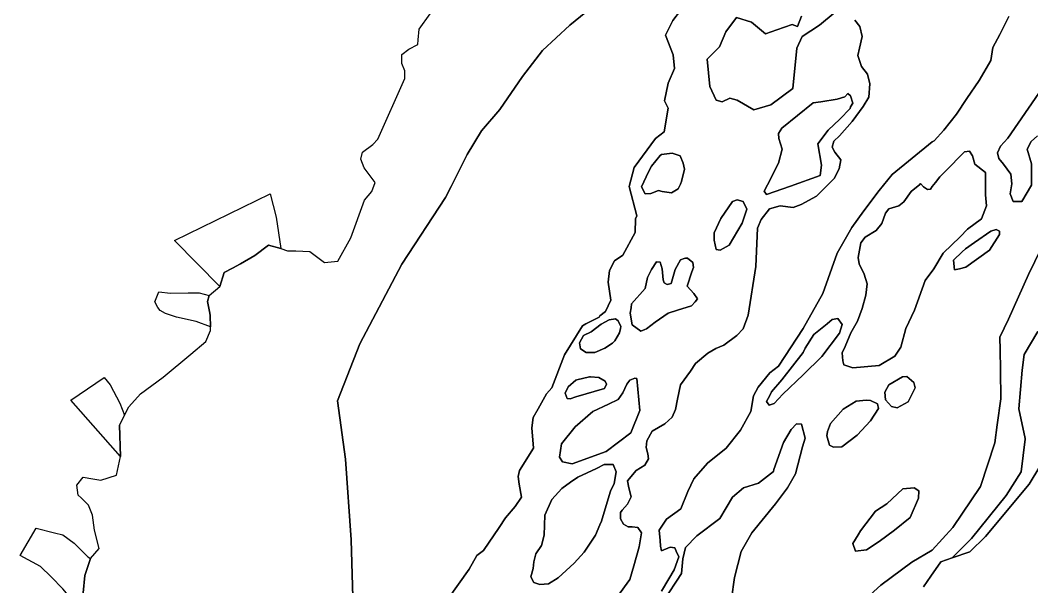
# Model space of a CAD drawing. Header units: inches. Extents: x 288635 to 1232953, y 676945 to 1655780.
# Drawn here: x 494091 to 514662, y 1468085 to 1479602 of the extents above; entities that cross this region are included whole.
import ezdxf

# ---------------------------------------------------------------- set-up
doc = ezdxf.new("R2010")
doc.units = ezdxf.units.IN
doc.header["$MEASUREMENT"] = 0

msp = doc.modelspace()

# ---------------------------------------------------------------- linework, layer by layer
at = {"color": 1}
for points in [[(507988.5003, 1480417.5122), (507365.4898, 1479596.271), (507210.8108, 1479297.0647), (507369.3421, 1478900.7363), (507396.0232, 1478618.6564), (507266.4387, 1478322.3639), (507190.2386, 1477966.7632), (507270.1877, 1477813.3278), (507185.8483, 1477335.4043), (507006.7089, 1477197.6048), (506579.152, 1476611.8009), (506471.4718, 1476224.1521), (506630.2221, 1475628.8384), (506601.4968, 1475566.6002), (506593.3374, 1475287.0578), (506345.6869, 1474823.5069), (506176.4031, 1474708.4745), (506074.596, 1474517.5862), (506050.5413, 1474276.5924), (506101.3414, 1473908.2917), (505990.2161, 1473682.8662), (505879.2028, 1473594.7286), (505863.0859, 1473566.2044), (505590.8829, 1473432.2707), (505523.9216, 1473391.0638), (505161.7817, 1472797.8529), (504902.8313, 1472130.0006), (504791.924, 1472010.6237), (504624.8335, 1471705.6507), (504520.6076, 1471525.2523), (504494.1955, 1471316.6398), (504526.7804, 1470906.0165), (504246.855, 1470451.1377), (504217.4329, 1470328.9296), (504238.2022, 1470173.1601), (504287.8201, 1469910.112), (504157.6448, 1469716.4366), (503956.5061, 1469489.1542), (503831.0819, 1469292.6459), (503513.6227, 1468819.7787), (503374.4731, 1468720.8064), (503217.0903, 1468445.3866), (502319.0128, 1467175.6908)], [(502319.0128, 1467175.6908), (503217.0903, 1468445.3866), (503374.4731, 1468720.8064), (503513.6227, 1468819.7787), (503831.0819, 1469292.6459), (503956.5061, 1469489.1542), (504157.6448, 1469716.4366), (504287.8201, 1469910.112), (504238.2022, 1470173.1601), (504217.4329, 1470328.9296), (504246.855, 1470451.1377), (504526.7804, 1470906.0165), (504494.1955, 1471316.6398), (504520.6076, 1471525.2523), (504624.8335, 1471705.6507), (504791.924, 1472010.6237), (504902.8313, 1472130.0006), (505161.7817, 1472797.8529), (505523.9216, 1473391.0638), (505590.8829, 1473432.2707), (505863.0859, 1473566.2044), (505879.2028, 1473594.7286), (505990.2161, 1473682.8662), (506101.3414, 1473908.2917), (506050.5413, 1474276.5924), (506074.596, 1474517.5862), (506176.4031, 1474708.4745), (506345.6869, 1474823.5069), (506593.3374, 1475287.0578), (506601.4968, 1475566.6002), (506630.2221, 1475628.8384), (506471.4718, 1476224.1521), (506579.152, 1476611.8009), (507006.7089, 1477197.6048), (507185.8483, 1477335.4043), (507270.1877, 1477813.3278), (507190.2386, 1477966.7632), (507266.4387, 1478322.3639), (507396.0232, 1478618.6564), (507369.3421, 1478900.7363), (507210.8108, 1479297.0647), (507365.4898, 1479596.271), (507988.5003, 1480417.5122)], [(505809.3551, 1479942.8545), (505264.3124, 1479503.6453), (504713.9779, 1478985.0609), (504306.5188, 1478455.8932), (503847.2012, 1477789.1419), (503471.9519, 1477351.5704), (503180.406, 1476871.1135), (502852.9942, 1476225.6858), (502740.9031, 1475995.5429), (501851.9013, 1474646.1652), (500994.6496, 1473026.9119), (500545.3171, 1471862.7101), (500708.8991, 1470677.4072), (500820.0243, 1469042.279), (500867.6494, 1467407.1507)], [(500867.6494, 1467407.1507), (500820.0243, 1469042.279), (500708.8991, 1470677.4072), (500545.3171, 1471862.7101), (500994.6496, 1473026.9119), (501851.9013, 1474646.1652), (502740.9031, 1475995.5429), (502852.9942, 1476225.6858), (503180.406, 1476871.1135), (503471.9519, 1477351.5704), (503847.2012, 1477789.1419), (504306.5188, 1478455.8932), (504713.9779, 1478985.0609), (505264.3124, 1479503.6453), (505809.3551, 1479942.8545)], [(495370.7606, 1467958.9366), (495401.2406, 1468314.5373), (495518.0809, 1468659.978), (495695.8812, 1468863.1784), (495599.361, 1469234.0192), (495558.721, 1469543.8998), (495482.5208, 1469747.1002), (495332.5313, 1469889.9473), (495269.1604, 1469950.3006), (495238.6803, 1470148.421), (495370.7606, 1470310.9813), (495568.4435, 1470280.3544), (495731.4413, 1470255.1012), (496051.4819, 1470351.6214), (496132.7621, 1470732.6222), (496112.0864, 1471370.3987), (496212.4483, 1471571.6317), (496297.8493, 1471742.867), (496534.0829, 1472007.7047), (496996.3638, 1472348.0654), (497560.245, 1472815.4263), (497865.0456, 1473074.5069), (497961.5658, 1473298.0273), (497960.4195, 1473366.8057), (497956.4858, 1473602.8279), (497948.2947, 1473643.9922), (497900.8728, 1473882.3104), (497932.4289, 1474006.7021), (498148.4517, 1474189.2775), (498237.4962, 1474476.9782), (498406.7365, 1474564.9831), (498568.2261, 1474648.9577), (498859.2683, 1474820.9373), (499137.0814, 1475032.6043), (499390.8467, 1474960.2718), (499528.9884, 1474912.6367), (499693.3936, 1474912.6367), (499983.4098, 1474898.2305), (500279.534, 1474676.7509), (500551.4523, 1474704.1474), (500811.4515, 1475177.6311), (501090.852, 1475944.7126), (501241.7591, 1476117.6752), (501306.5016, 1476301.6446), (501084.2512, 1476603.2702), (501014.6519, 1476777.8343), (501050.2119, 1476920.0746), (501261.4153, 1477075.9601), (501362.0642, 1477182.7089), (501909.7528, 1478420.9613), (501914.605, 1478571.3801), (501852.1762, 1478724.1555), (501850.7177, 1478843.5886), (501849.9572, 1478905.8637), (501996.1098, 1479014.1394), (502176.6672, 1479106.4979), (502184.8371, 1479202.4939), (502203.4409, 1479421.0883), (502425.6913, 1479730.6515)], [(514198.5054, 1479677.8744), (514010.6508, 1479315.3945), (513867.7756, 1479048.1648), (513830.7338, 1478786.2268), (513589.9625, 1478378.7676), (513341.2537, 1478010.9961), (513132.2324, 1477693.4954), (512872.9402, 1477365.4114), (512674.5023, 1477153.7443), (512636.2435, 1477131.0118), (511819.8965, 1476463.1805), (511555.3126, 1476137.7423), (511245.7495, 1475727.6373), (511004.6034, 1475390.2553), (510814.6674, 1475055.6062), (510706.5684, 1474865.5011), (510411.5449, 1474049.6301), (510014.6691, 1473335.2537), (509511.9598, 1472567.9605), (509331.5696, 1472433.2081), (509100.5319, 1472140.6576), (509005.2817, 1471966.0322), (508949.7191, 1471648.5316), (508739.3749, 1471271.4996), (508449.6556, 1470902.4051), (508068.6548, 1470596.8107), (507790.8417, 1470279.3101), (507665.7017, 1470020.5289), (507527.5559, 1469671.8753), (507235.2156, 1469461.746), (507084.4028, 1469235.5268), (507102.4222, 1469024.4422), (507112.1841, 1468910.0886), (507132.0817, 1468813.8166), (507306.6533, 1468890.2448), (507405.8722, 1468878.3385), (507429.6848, 1468810.8697), (507487.5497, 1468691.4915), (507392.2289, 1468430.6286), (507279.1825, 1468243.436), (507131.66, 1467999.1546)], [(507131.66, 1467999.1546), (507279.1825, 1468243.436), (507392.2289, 1468430.6286), (507487.5497, 1468691.4915), (507429.6848, 1468810.8697), (507405.8722, 1468878.3385), (507306.6533, 1468890.2448), (507132.0817, 1468813.8166), (507112.1841, 1468910.0886), (507102.4222, 1469024.4422), (507084.4028, 1469235.5268), (507235.2156, 1469461.746), (507527.5559, 1469671.8753), (507665.7017, 1470020.5289), (507790.8417, 1470279.3101), (508068.6548, 1470596.8107), (508449.6556, 1470902.4051), (508739.3749, 1471271.4996), (508949.7191, 1471648.5316), (509005.2817, 1471966.0322), (509100.5319, 1472140.6576), (509331.5696, 1472433.2081), (509511.9598, 1472567.9605), (510014.6691, 1473335.2537), (510411.5449, 1474049.6301), (510706.5684, 1474865.5011), (510814.6674, 1475055.6062), (511004.6034, 1475390.2553), (511245.7495, 1475727.6373), (511555.3126, 1476137.7423), (511819.8965, 1476463.1805), (512636.2435, 1477131.0118), (512674.5023, 1477153.7443), (512872.9402, 1477365.4114), (513132.2324, 1477693.4954), (513341.2537, 1478010.9961), (513589.9625, 1478378.7676), (513830.7338, 1478786.2268), (513867.7756, 1479048.1648), (514010.6508, 1479315.3945), (514198.5054, 1479677.8744)], [(510665.2355, 1479763.695), (510347.7373, 1479499.1132), (510347.7373, 1479499.1132), (509990.5519, 1479274.2186), (509884.7191, 1479036.095), (509805.3446, 1478215.8914), (509355.5555, 1477885.1641), (509011.5992, 1477779.3314), (508667.6428, 1477977.7678), (508522.1228, 1478017.455), (508367.9605, 1477940.3739), (508244.5706, 1477980.2833), (508112.021, 1478255.5787), (508059.1046, 1478811.2005), (508310.4574, 1479062.5532), (508442.7483, 1479366.8223), (508654.4137, 1479657.8623), (508958.6828, 1479565.2586), (509249.7228, 1479327.135), (509474.6173, 1479406.5095), (509792.1155, 1479512.3423), (509897.9482, 1479472.655), (509977.3228, 1479684.3204)], [(509977.3228, 1479684.3204), (509897.9482, 1479472.655), (509792.1155, 1479512.3423), (509474.6173, 1479406.5095), (509249.7228, 1479327.135), (508958.6828, 1479565.2586), (508654.4137, 1479657.8623), (508442.7483, 1479366.8223), (508310.4574, 1479062.5532), (508059.1046, 1478811.2005), (508112.021, 1478255.5787), (508244.5706, 1477980.2833), (508367.9605, 1477940.3739), (508522.1228, 1478017.455), (508667.6428, 1477977.7678), (509011.5992, 1477779.3314), (509355.5555, 1477885.1641), (509805.3446, 1478215.8914), (509884.7191, 1479036.095), (509990.5519, 1479274.2186), (510347.7373, 1479499.1132), (510665.2355, 1479763.695)], [(506234.1313, 1467888.1571), (506484.9568, 1468231.0578), (506567.507, 1468513.6334), (506675.4572, 1468894.6341), (506726.2573, 1469180.3847), (506650.0571, 1469291.5099), (506536.5588, 1469305.8137), (506452.8849, 1469306.4581), (506357.5009, 1469361.0476), (506300.3508, 1469466.8811), (506301.1764, 1469593.3097), (506333.9583, 1469640.6576), (506440.5067, 1469761.4109), (506513.5318, 1469913.8112), (506469.9302, 1470093.897), (506440.5067, 1470240.8368), (506615.132, 1470447.2122), (506796.1074, 1470558.3374), (506869.1326, 1470685.3377), (506853.2575, 1470786.9379), (506821.5075, 1470913.9382), (506831.0325, 1471053.6384), (506942.1577, 1471247.3138), (507199.3332, 1471399.7141), (507348.5585, 1471529.8894), (507415.627, 1471691.4213), (507456.5087, 1471901.3651), (507516.8339, 1472193.4657), (507722.1444, 1472470.3827), (507819.9142, 1472620.9496), (508072.2615, 1472834.4743), (508234.3853, 1472930.0672), (508396.3106, 1472999.9173), (508663.0111, 1473190.4177), (508790.0114, 1473326.943), (508892.4142, 1473604.7719), (509051.1645, 1474596.9614), (509084.9135, 1475373.1882), (509157.7371, 1475554.3657), (509331.3106, 1475767.0815), (509547.211, 1475827.4066), (509810.7366, 1475795.6565), (509972.6619, 1475855.9817), (510281.4794, 1476025.7142), (510640.6397, 1476384.8745), (510744.5393, 1476581.1118), (510780.7404, 1476762.2999), (510659.0501, 1476918.0431), (510602.94, 1477019.4754), (510637.8651, 1477146.4756), (510754.0196, 1477255.652), (511009.3408, 1477546.5264), (511234.7663, 1477851.327), (511345.8915, 1478038.6524), (511371.2916, 1478311.703), (511323.6665, 1478508.5533), (511196.6662, 1478664.1287), (511126.8161, 1478883.2041), (511161.7411, 1479032.4294), (511209.3662, 1479270.5549), (511162.9092, 1479475.7129), (511063.3159, 1479603.9305)], [(511063.3159, 1479603.9305), (511162.9092, 1479475.7129), (511209.3662, 1479270.5549), (511161.7411, 1479032.4294), (511126.8161, 1478883.2041), (511196.6662, 1478664.1287), (511323.6665, 1478508.5533), (511371.2916, 1478311.703), (511345.8915, 1478038.6524), (511234.7663, 1477851.327), (511009.3408, 1477546.5264), (510754.0196, 1477255.652), (510637.8651, 1477146.4756), (510602.94, 1477019.4754), (510659.0501, 1476918.0431), (510780.7404, 1476762.2999), (510744.5393, 1476581.1118), (510640.6397, 1476384.8745), (510281.4794, 1476025.7142), (509972.6619, 1475855.9817), (509810.7366, 1475795.6565), (509547.211, 1475827.4066), (509331.3106, 1475767.0815), (509157.7371, 1475554.3657), (509084.9135, 1475373.1882), (509051.1645, 1474596.9614), (508892.4142, 1473604.7719), (508790.0114, 1473326.943), (508663.0111, 1473190.4177), (508396.3106, 1472999.9173), (508234.3853, 1472930.0672), (508072.2615, 1472834.4743), (507819.9142, 1472620.9496), (507722.1444, 1472470.3827), (507516.8339, 1472193.4657), (507456.5087, 1471901.3651), (507415.627, 1471691.4213), (507348.5585, 1471529.8894), (507199.3332, 1471399.7141), (506942.1577, 1471247.3138), (506831.0325, 1471053.6384), (506821.5075, 1470913.9382), (506853.2575, 1470786.9379), (506869.1326, 1470685.3377), (506796.1074, 1470558.3374), (506615.132, 1470447.2122), (506440.5067, 1470240.8368), (506469.9302, 1470093.897), (506513.5318, 1469913.8112), (506440.5067, 1469761.4109), (506333.9583, 1469640.6576), (506301.1764, 1469593.3097), (506300.3508, 1469466.8811), (506357.5009, 1469361.0476), (506452.8849, 1469306.4581), (506536.5588, 1469305.8137), (506650.0571, 1469291.5099), (506726.2573, 1469180.3847), (506675.4572, 1468894.6341), (506567.507, 1468513.6334), (506484.9568, 1468231.0578), (506234.1313, 1467888.1571)], [(514781.0053, 1477254.3213), (514647.1322, 1477139.5728), (514568.8484, 1476977.9533), (514655.6643, 1476682.7793), (514655.6643, 1476246.7059), (514459.4312, 1475919.6509), (514285.0019, 1475919.6509), (514219.5909, 1476072.2766), (514256.3611, 1476274.1406), (514235.1943, 1476472.5785), (514084.3815, 1476676.3081), (513989.0926, 1476794.9074), (513962.673, 1476903.8502), (514023.5273, 1477044.0796), (514175.9835, 1477206.0674), (514808.29, 1478121.8215)], [(514808.29, 1478121.8215), (514175.9835, 1477206.0674), (514023.5273, 1477044.0796), (513962.673, 1476903.8502), (513989.0926, 1476794.9074), (514084.3815, 1476676.3081), (514235.1943, 1476472.5785), (514256.3611, 1476274.1406), (514219.5909, 1476072.2766), (514219.5909, 1476072.2766), (514285.0019, 1475919.6509), (514459.4312, 1475919.6509), (514655.6643, 1476246.7059), (514655.6643, 1476682.7793), (514568.8484, 1476977.9533), (514647.1322, 1477139.5728), (514781.0053, 1477254.3213)], [(511083.1866, 1467655.8962), (511595.1564, 1468120.2409), (512222.2201, 1468588.5543), (512638.9397, 1468830.6485), (513056.3336, 1469287.0999), (513615.915, 1470121.385), (513913.5718, 1471014.3555), (513960.9906, 1471380.1578), (514029.2039, 1471906.3744), (514023.4925, 1472486.4942), (514019.3618, 1472906.0531), (514014.0482, 1473146.7386), (514014.3326, 1473147.3389), (514014.0482, 1473160.2195), (514185.4986, 1473522.1702), (514591.8994, 1474430.222), (514852.2499, 1474963.6231)], [(514852.2499, 1474963.6231), (514591.8994, 1474430.222), (514185.4986, 1473522.1702), (514014.0482, 1473160.2195), (514014.3326, 1473147.3389), (514014.0482, 1473146.7386), (514019.3618, 1472906.0531), (514023.4925, 1472486.4942), (514029.2039, 1471906.3744), (513960.9906, 1471380.1578), (513913.5718, 1471014.3555), (513615.915, 1470121.385), (513056.3336, 1469287.0999), (512638.9397, 1468830.6485), (512222.2201, 1468588.5543), (511595.1564, 1468120.2409), (511083.1866, 1467655.8962)], [(514781.7138, 1473277.427), (514507.5048, 1472804.9681), (514464.7498, 1472486.813), (514397.2103, 1471703.3521), (514527.9168, 1471098.4175), (514526.8493, 1471089.8773), (514527.9168, 1471084.9366), (514445.0242, 1470421.7951), (514140.8856, 1469941.5763), (513436.2982, 1469065.8028), (513046.0581, 1468673.1251), (512812.0007, 1468595.106), (512608.4868, 1468301.1414), (512456.9136, 1468082.2024)], [(515060.8857, 1470922.8993), (514607.1633, 1470173.2709), (513719.4455, 1469108.0096), (513403.8126, 1468792.3766), (513046.0581, 1468673.1251), (513436.2982, 1469065.8028), (514140.8856, 1469941.5763), (514445.0242, 1470421.7951), (514527.9168, 1471084.9366), (514526.8493, 1471089.8773), (514527.9168, 1471098.4175), (514397.2103, 1471703.3521), (514464.7498, 1472486.813), (514507.5048, 1472804.9681), (514781.7138, 1473277.427)], [(507266.039, 1467944.8056), (507434.1065, 1468196.9069), (507537.9724, 1468352.7058), (507562.7421, 1468652.6648), (507620.9506, 1468882.8528), (507848.4927, 1469123.6241), (508319.7809, 1469474.4311), (508572.9519, 1469904.8218), (508796.9889, 1470094.5331), (509101.5895, 1470188.2563), (509407.5146, 1470426.198), (509417.6129, 1470471.6404), (509615.6659, 1471018.415), (509771.8913, 1471285.4924), (509873.9784, 1471396.0868), (509976.4227, 1471388.1219), (510053.3565, 1471106.0316), (509997.2945, 1470930.8379), (509859.0831, 1470379.1804), (509690.8078, 1470093.4298), (509452.6823, 1469769.5792), (508970.0813, 1469179.028), (508751.0059, 1468801.2022), (508617.1049, 1468273.3513), (508557.7227, 1467842.8306)], [(508557.7227, 1467842.8306), (508617.1049, 1468273.3513), (508751.0059, 1468801.2022), (508970.0813, 1469179.028), (509452.6823, 1469769.5792), (509690.8078, 1470093.4298), (509859.0831, 1470379.1804), (509997.2945, 1470930.8379), (510053.3565, 1471106.0316), (509976.4227, 1471388.1219), (509873.9784, 1471396.0868), (509771.8913, 1471285.4924), (509615.6659, 1471018.415), (509417.6129, 1470471.6404), (509407.5146, 1470426.198), (509101.5895, 1470188.2563), (508796.9889, 1470094.5331), (508572.9519, 1469904.8218), (508319.7809, 1469474.4311), (507848.4927, 1469123.6241), (507620.9506, 1468882.8528), (507562.7421, 1468652.6648), (507537.9724, 1468352.7058), (507434.1065, 1468196.9069), (507266.039, 1467944.8056)], [(512456.9136, 1468082.2024), (512608.4868, 1468301.1414), (512812.0007, 1468595.106), (513046.0581, 1468673.1251), (513403.8126, 1468792.3766), (513719.4455, 1469108.0096), (514607.1633, 1470173.2709), (515060.8857, 1470922.8993)]]:
    msp.add_lwpolyline(points, dxfattribs=at)
for points in [[(509752.4282, 1476231.5278), (509265.7338, 1476058.4809), (509218.1143, 1476129.6536), (509289.4101, 1476257.986), (509514.3046, 1476694.546), (509585.954, 1476981.1437), (509516.7945, 1477195.284), (509508.3278, 1477301.1176), (509580.4501, 1477408.9169), (510215.4464, 1477924.8514), (510374.0457, 1477942.4736), (510702.1302, 1477995.3856), (510862.8278, 1478042.291), (510923.788, 1478115.1045), (510974.5881, 1478062.6111), (511023.6948, 1477918.6775), (510976.4297, 1477840.4156), (510969.5045, 1477805.7896), (510757.8391, 1477594.1241), (510519.7155, 1477369.2296), (510308.05, 1477091.4187), (510387.4246, 1476654.8587), (510360.9664, 1476443.1933), (509752.4282, 1476231.5278)], [(510215.4464, 1477924.8514), (509580.4501, 1477408.9169), (509508.3278, 1477301.1176), (509516.7945, 1477195.284), (509585.954, 1476981.1437), (509514.3046, 1476694.546), (509289.4101, 1476257.986), (509218.1143, 1476129.6536), (509265.7338, 1476058.4809), (509752.4282, 1476231.5278), (510360.9664, 1476443.1933), (510387.4246, 1476654.8587), (510308.05, 1477091.4187), (510519.7155, 1477369.2296), (510757.8391, 1477594.1241), (510969.5045, 1477805.7896), (510976.4297, 1477840.4156), (511023.6948, 1477918.6775), (510974.5881, 1478062.6111), (510923.788, 1478115.1045), (510862.8278, 1478042.291), (510702.1302, 1477995.3856), (510374.0457, 1477942.4736), (510215.4464, 1477924.8514)], [(507473.6144, 1476175.3873), (507333.3849, 1476096.0121), (507148.1762, 1476122.4705), (507068.8011, 1476140.9914), (506915.3424, 1476080.1371), (506802.3411, 1476072.7787), (506722.9665, 1476218.2987), (506868.4865, 1476522.5678), (506929.3786, 1476638.2628), (507104.9973, 1476852.0854), (507131.244, 1476871.7705), (507351.9058, 1476897.7013), (507513.302, 1476844.7845), (507571.5104, 1476699.2634), (507596.1583, 1476576.1308), (507539.7604, 1476326.2001), (507515.029, 1476269.8127), (507473.6144, 1476175.3873)], [(506915.3424, 1476080.1371), (507068.8011, 1476140.9914), (507148.1762, 1476122.4705), (507333.3849, 1476096.0121), (507473.6144, 1476175.3873), (507515.029, 1476269.8127), (507539.7604, 1476326.2001), (507596.1583, 1476576.1308), (507571.5104, 1476699.2634), (507513.302, 1476844.7845), (507351.9058, 1476897.7013), (507131.244, 1476871.7705), (507104.9973, 1476852.0854), (506929.3786, 1476638.2628), (506868.4865, 1476522.5678), (506722.9665, 1476218.2987), (506802.3411, 1476072.7787), (506915.3424, 1476080.1371)], [(513718.1064, 1476508.35), (513718.1064, 1476050.4729), (513739.9101, 1475832.4362), (513638.2579, 1475565.518), (513356.7406, 1475351.7342), (513202.2237, 1475199.3339), (512861.4397, 1474864.8999), (512668.8226, 1474547.3993), (512491.0222, 1474314.5655), (512275.6846, 1473708.4314), (512101.5548, 1473332.4302), (511995.7213, 1472953.5461), (511875.7444, 1472770.5356), (511559.5431, 1472583.6893), (511024.064, 1472537.7911), (510840.0189, 1472597.9454), (510816.7356, 1472680.4955), (510808.2689, 1472843.4792), (510869.6523, 1472970.4795), (510981.8359, 1473247.7633), (511115.1862, 1473486.9472), (511214.6697, 1473740.9477), (511288.7532, 1474013.9982), (511312.0366, 1474244.7153), (511252.7698, 1474437.3324), (511149.0529, 1474653.2328), (511130.0029, 1474778.1164), (511184.3446, 1475077.5031), (511274.1362, 1475195.5697), (511494.1321, 1475330.9518), (511612.6038, 1475470.2678), (511690.3293, 1475682.5158), (511752.3041, 1475768.7184), (511960.3473, 1475831.3089), (512061.3381, 1475908.4187), (512211.6217, 1476122.2024), (512383.073, 1476262.2994), (512397.9751, 1476280.6464), (512459.2722, 1476213.2193), (512541.8224, 1476160.3025), (512598.9725, 1476166.6525), (512637.0725, 1476223.8026), (512702.6893, 1476304.2361), (512792.2098, 1476415.7354), (512982.0899, 1476609.0367), (513215.6248, 1476845.0203), (513293.2405, 1476928.654), (513392.7241, 1476939.2374), (513456.2242, 1476843.9872), (513500.8274, 1476675.4877), (513718.1064, 1476508.35)], [(510840.0189, 1472597.9454), (511024.064, 1472537.7911), (511559.5431, 1472583.6893), (511875.7444, 1472770.5356), (511995.7213, 1472953.5461), (512101.5548, 1473332.4302), (512275.6846, 1473708.4314), (512491.0222, 1474314.5655), (512668.8226, 1474547.3993), (512861.4397, 1474864.8999), (513202.2237, 1475199.3339), (513356.7406, 1475351.7342), (513638.2579, 1475565.518), (513739.9101, 1475832.4362), (513718.1064, 1476050.4729), (513718.1064, 1476508.35), (513500.8274, 1476675.4877), (513456.2242, 1476843.9872), (513392.7241, 1476939.2374), (513293.2405, 1476928.654), (513215.6248, 1476845.0203), (512982.0899, 1476609.0367), (512792.2098, 1476415.7354), (512702.6893, 1476304.2361), (512637.0725, 1476223.8026), (512598.9725, 1476166.6525), (512541.8224, 1476160.3025), (512459.2722, 1476213.2193), (512397.9751, 1476280.6464), (512383.073, 1476262.2994), (512211.6217, 1476122.2024), (512061.3381, 1475908.4187), (511960.3473, 1475831.3089), (511752.3041, 1475768.7184), (511690.3293, 1475682.5158), (511612.6038, 1475470.2678), (511494.1321, 1475330.9518), (511274.1362, 1475195.5697), (511184.3446, 1475077.5031), (511130.0029, 1474778.1164), (511149.0529, 1474653.2328), (511252.7698, 1474437.3324), (511312.0366, 1474244.7153), (511288.7532, 1474013.9982), (511214.6697, 1473740.9477), (511115.1862, 1473486.9472), (510981.8359, 1473247.7633), (510869.6523, 1472970.4795), (510808.2689, 1472843.4792), (510816.7356, 1472680.4955), (510840.0189, 1472597.9454)], [(499293.2161, 1475600.1908), (499390.8467, 1474960.2718), (499137.0814, 1475032.6043), (498859.2683, 1474820.9373), (498568.2261, 1474648.9577), (498406.7365, 1474564.9831), (498237.4962, 1474476.9782), (498148.4517, 1474189.2775), (497229.462, 1475123.9398), (499174.1534, 1476076.4417), (499293.2161, 1475600.1908)], [(508508.8937, 1475027.6806), (508325.5137, 1474931.1648), (508246.1052, 1474943.0389), (508200.8338, 1475131.67), (508202.1262, 1475278.0298), (508336.9155, 1475570.0733), (508576.5497, 1475917.5428), (508669.5335, 1475953.7169), (508792.2926, 1475914.5494), (508864.3414, 1475761.4253), (508773.4755, 1475477.4697), (508508.8937, 1475027.6806)], [(508246.1052, 1474943.0389), (508325.5137, 1474931.1648), (508508.8937, 1475027.6806), (508773.4755, 1475477.4697), (508864.3414, 1475761.4253), (508792.2926, 1475914.5494), (508669.5335, 1475953.7169), (508576.5497, 1475917.5428), (508336.9155, 1475570.0733), (508202.1262, 1475278.0298), (508200.8338, 1475131.67), (508246.1052, 1474943.0389)], [(513193.3441, 1474550.6172), (513091.4865, 1474525.6858), (513070.3198, 1474724.6528), (513247.3891, 1474894.7053), (513311.6125, 1474956.3836), (513493.654, 1475084.4869), (513826.7136, 1475314.2599), (513937.975, 1475345.3892), (514002.6367, 1475312.1347), (514007.2818, 1475244.6171), (513802.6968, 1474929.6089), (513322.4805, 1474582.2257), (513193.3441, 1474550.6172)], [(513070.3198, 1474724.6528), (513091.4865, 1474525.6858), (513193.3441, 1474550.6172), (513322.4805, 1474582.2257), (513802.6968, 1474929.6089), (514007.2818, 1475244.6171), (514002.6367, 1475312.1347), (513937.975, 1475345.3892), (513826.7136, 1475314.2599), (513493.654, 1475084.4869), (513311.6125, 1474956.3836), (513247.3891, 1474894.7053), (513070.3198, 1474724.6528)], [(507748.5393, 1474488.5612), (507656.8828, 1474197.2172), (507787.2697, 1474046.5103), (507863.4699, 1473941.5234), (507817.7498, 1473880.5633), (507741.5497, 1473795.8964), (507460.4558, 1473709.5363), (507265.722, 1473645.1895), (507001.5615, 1473462.3091), (506823.7612, 1473330.2288), (506790.1275, 1473316.3797), (506708.6143, 1473282.8154), (506535.8939, 1473413.2023), (506496.9472, 1473646.8828), (506512.1896, 1473758.8398), (506523.0266, 1473838.4382), (506799.7247, 1474147.0631), (506847.4679, 1474373.3243), (506930.4414, 1474537.5779), (507026.9616, 1474688.2849), (507104.855, 1474684.8982), (507147.1885, 1474551.1246), (507167.5085, 1474325.9108), (507183.6725, 1474265.9798), (507247.0969, 1474232.7683), (507331.5047, 1474247.1643), (507410.8792, 1474538.2043), (507517.8175, 1474734.5341), (507590.0233, 1474755.7363), (507622.6298, 1474765.3107), (507662.6042, 1474768.6419), (507768.2376, 1474675.813), (507781.2938, 1474577.8915), (507748.5393, 1474488.5612)], [(507517.8175, 1474734.5341), (507410.8792, 1474538.2043), (507331.5047, 1474247.1643), (507247.0969, 1474232.7683), (507183.6725, 1474265.9798), (507167.5085, 1474325.9108), (507147.1885, 1474551.1246), (507104.855, 1474684.8982), (507026.9616, 1474688.2849), (506930.4414, 1474537.5779), (506847.4679, 1474373.3243), (506799.7247, 1474147.0631), (506523.0266, 1473838.4382), (506512.1896, 1473758.8398), (506496.9472, 1473646.8828), (506535.8939, 1473413.2023), (506708.6143, 1473282.8154), (506790.1275, 1473316.3797), (506823.7612, 1473330.2288), (507001.5615, 1473462.3091), (507265.722, 1473645.1895), (507460.4558, 1473709.5363), (507741.5497, 1473795.8964), (507817.7498, 1473880.5633), (507863.4699, 1473941.5234), (507787.2697, 1474046.5103), (507656.8828, 1474197.2172), (507748.5393, 1474488.5612), (507781.2938, 1474577.8915), (507768.2376, 1474675.813), (507662.6042, 1474768.6419), (507622.6298, 1474765.3107), (507590.0233, 1474755.7363), (507517.8175, 1474734.5341)], [(496907.6718, 1474078.9677), (497144.6511, 1474052.0423), (497507.113, 1474063.7277), (497728.9401, 1474063.7277), (497932.4289, 1474006.7021), (497900.8728, 1473882.3104), (497948.2947, 1473643.9922), (497956.4858, 1473602.8279), (497960.4195, 1473366.8057), (497668.4767, 1473474.5921), (497270.0459, 1473564.1934), (497046.5254, 1473640.3935), (496939.8452, 1473701.3537), (496888.8103, 1473762.4479), (496829.7783, 1473875.7673), (496907.6718, 1474078.9677)], [(505977.3703, 1472933.0531), (505777.9422, 1472845.033), (505689.1535, 1472845.6992), (505601.3837, 1472846.3579), (505487.0835, 1472921.288), (505466.7634, 1473044.4783), (505548.0436, 1473194.3386), (505704.6422, 1473270.1151), (505902.7629, 1473426.9607), (506069.2403, 1473514.5804), (506197.6439, 1473529.1166), (506249.4193, 1473493.2721), (506306.9811, 1473375.2066), (506296.0202, 1473337.9397), (506280.0865, 1473249.7875), (506182.6617, 1473085.6823), (506133.5148, 1473039.3983), (505977.3703, 1472933.0531)], [(506249.4193, 1473493.2721), (506197.6439, 1473529.1166), (506069.2403, 1473514.5804), (505902.7629, 1473426.9607), (505704.6422, 1473270.1151), (505548.0436, 1473194.3386), (505466.7634, 1473044.4783), (505487.0835, 1472921.288), (505601.3837, 1472846.3579), (505689.1535, 1472845.6992), (505777.9422, 1472845.033), (505977.3703, 1472933.0531), (506133.5148, 1473039.3983), (506182.6617, 1473085.6823), (506280.0865, 1473249.7875), (506296.0202, 1473337.9397), (506306.9811, 1473375.2066), (506249.4193, 1473493.2721)], [(509421.8494, 1471808.4271), (509322.3659, 1471776.6771), (509267.3325, 1471850.7605), (509334.2833, 1471972.8955), (509368.6333, 1472045.4122), (509576.5182, 1472293.0579), (510009.7443, 1472845.9793), (510055.0899, 1472932.5481), (510229.5192, 1473215.9958), (510500.2933, 1473429.797), (510601.8935, 1473515.5222), (510716.1937, 1473540.9223), (510808.2689, 1473417.097), (510751.1188, 1473239.2967), (510395.1584, 1472769.6683), (510011.2438, 1472391.0793), (509598.6561, 1472002.7615), (509421.8494, 1471808.4271)], [(509421.8494, 1471808.4271), (509598.6561, 1472002.7615), (510011.2438, 1472391.0793), (510395.1584, 1472769.6683), (510751.1188, 1473239.2967), (510808.2689, 1473417.097), (510716.1937, 1473540.9223), (510601.8935, 1473515.5222), (510500.2933, 1473429.797), (510229.5192, 1473215.9958), (510055.0899, 1472932.5481), (510009.7443, 1472845.9793), (509576.5182, 1472293.0579), (509368.6333, 1472045.4122), (509334.2833, 1471972.8955), (509267.3325, 1471850.7605), (509322.3659, 1471776.6771), (509421.8494, 1471808.4271)], [(496112.0864, 1471370.3987), (496132.7621, 1470732.6222), (495119.4057, 1471877.2879), (495797.4018, 1472340.3097), (495921.8156, 1472191.7824), (496117.5221, 1471819.7444), (496212.4483, 1471571.6317), (496112.0864, 1471370.3987)], [(506004.3688, 1470835.6077), (505314.391, 1470584.7067), (505118.2895, 1470623.927), (505056.1716, 1470716.5636), (505098.8993, 1470993.7299), (505377.1163, 1471337.4097), (505732.5594, 1471651.0359), (506056.2986, 1471796.0658), (506249.974, 1471891.316), (506348.3992, 1472031.0162), (506424.5994, 1472205.6416), (506484.9245, 1472288.1918), (506589.6997, 1472326.2918), (506631.6213, 1472320.1052), (506694.3465, 1471671.9443), (506506.1708, 1471211.9592), (506004.3688, 1470835.6077)], [(506348.3992, 1472031.0162), (506249.974, 1471891.316), (506056.2986, 1471796.0658), (505732.5594, 1471651.0359), (505377.1163, 1471337.4097), (505098.8993, 1470993.7299), (505056.1716, 1470716.5636), (505118.2895, 1470623.927), (505314.391, 1470584.7067), (506004.3688, 1470835.6077), (506506.1708, 1471211.9592), (506694.3465, 1471671.9443), (506631.6213, 1472320.1052), (506589.6997, 1472326.2918), (506484.9245, 1472288.1918), (506424.5994, 1472205.6416), (506348.3992, 1472031.0162)], [(505389.2068, 1471944.4183), (505277.4748, 1471907.9095), (505212.3819, 1471912.6943), (505175.7635, 1472022.5496), (505232.9136, 1472151.6665), (505389.5473, 1472282.9001), (505409.4437, 1472294.4762), (505664.8267, 1472355.1665), (505690.419, 1472355.8967), (505856.2875, 1472339.8449), (505989.5562, 1472267.0026), (506010.5112, 1472204.1375), (505975.8946, 1472113.4639), (505389.2068, 1471944.4183)], [(505212.3819, 1471912.6943), (505277.4748, 1471907.9095), (505389.2068, 1471944.4183), (505975.8946, 1472113.4639), (506010.5112, 1472204.1375), (505989.5562, 1472267.0026), (505856.2875, 1472339.8449), (505690.419, 1472355.8967), (505664.8267, 1472355.1665), (505409.4437, 1472294.4762), (505389.5473, 1472282.9001), (505232.9136, 1472151.6665), (505175.7635, 1472022.5496), (505212.3819, 1471912.6943)], [(512148.2422, 1471842.3645), (511923.4413, 1471721.318), (511810.2831, 1471749.2058), (511685.739, 1471885.0721), (511672.3546, 1472038.2838), (511755.7761, 1472191.2233), (512030.6644, 1472356.1562), (512118.1842, 1472358.5311), (512265.1461, 1472238.2896), (512292.3774, 1472130.635), (512148.2422, 1471842.3645)], [(511685.739, 1471885.0721), (511810.2831, 1471749.2058), (511923.4413, 1471721.318), (512148.2422, 1471842.3645), (512292.3774, 1472130.635), (512265.1461, 1472238.2896), (512118.1842, 1472358.5311), (512030.6644, 1472356.1562), (511755.7761, 1472191.2233), (511672.3546, 1472038.2838), (511685.739, 1471885.0721)], [(510796.9065, 1470931.2212), (510630.3024, 1470919.9418), (510551.5359, 1470965.8889), (510493.2106, 1471150.7869), (510509.0775, 1471241.9002), (510569.4026, 1471407.0005), (510823.4031, 1471699.1011), (511092.9656, 1471859.5226), (511295.031, 1471879.8323), (511379.0292, 1471870.5514), (511521.9045, 1471807.0513), (511547.3045, 1471708.6261), (511379.0292, 1471460.9756), (511112.3287, 1471168.875), (510796.9065, 1470931.2212)], [(510551.5359, 1470965.8889), (510630.3024, 1470919.9418), (510796.9065, 1470931.2212), (511112.3287, 1471168.875), (511379.0292, 1471460.9756), (511547.3045, 1471708.6261), (511521.9045, 1471807.0513), (511379.0292, 1471870.5514), (511295.031, 1471879.8323), (511092.9656, 1471859.5226), (510823.4031, 1471699.1011), (510569.4026, 1471407.0005), (510509.0775, 1471241.9002), (510493.2106, 1471150.7869), (510551.5359, 1470965.8889)], [(504833.9212, 1468146.9251), (504656.1208, 1468129.9918), (504535.4706, 1468174.4419), (504471.9704, 1468286.6254), (504524.5937, 1468457.6563), (504534.0255, 1468593.8444), (504576.7457, 1468754.4097), (504694.2209, 1468925.86), (504748.196, 1469135.4105), (504758.6118, 1469541.6256), (504900.5963, 1469862.4869), (505105.9804, 1470079.8007), (505283.9318, 1470209.4738), (505430.8224, 1470316.5128), (505808.6481, 1470491.1382), (505967.3984, 1470573.6883), (506148.3738, 1470573.6883), (506208.6989, 1470424.463), (506170.5988, 1470186.3376), (506097.0385, 1470027.3613), (505988.5462, 1469669.2572), (505912.4598, 1469418.1164), (505880.9672, 1469343.7293), (505792.7731, 1469135.4105), (505562.056, 1468786.1598), (505354.6222, 1468563.9093), (505032.8882, 1468265.4587), (504833.9212, 1468146.9251)], [(504535.4706, 1468174.4419), (504656.1208, 1468129.9918), (504833.9212, 1468146.9251), (505032.8882, 1468265.4587), (505354.6222, 1468563.9093), (505562.056, 1468786.1598), (505792.7731, 1469135.4105), (505880.9672, 1469343.7293), (505912.4598, 1469418.1164), (505988.5462, 1469669.2572), (506097.0385, 1470027.3613), (506170.5988, 1470186.3376), (506208.6989, 1470424.463), (506148.3738, 1470573.6883), (505967.3984, 1470573.6883), (505808.6481, 1470491.1382), (505430.8224, 1470316.5128), (505283.9318, 1470209.4738), (505105.9804, 1470079.8007), (504900.5963, 1469862.4869), (504758.6118, 1469541.6256), (504748.196, 1469135.4105), (504694.2209, 1468925.86), (504576.7457, 1468754.4097), (504534.0255, 1468593.8444), (504524.5937, 1468457.6563), (504471.9704, 1468286.6254), (504535.4706, 1468174.4419)], [(511300.7124, 1468836.9387), (511078.4619, 1468811.5386), (511021.3118, 1468963.9389), (511130.2051, 1469142.7366), (511178.2454, 1469221.6165), (511481.1124, 1469620.8292), (511712.1688, 1469771.0159), (512039.2238, 1470076.2673), (512269.0893, 1470097.4162), (512366.2789, 1470032.6599), (512354.8145, 1469884.6908), (512186.5391, 1469490.99), (511872.2135, 1469233.8145), (511559.5431, 1469007.8874), (511300.7124, 1468836.9387)], [(511021.3118, 1468963.9389), (511078.4619, 1468811.5386), (511300.7124, 1468836.9387), (511559.5431, 1469007.8874), (511872.2135, 1469233.8145), (512186.5391, 1469490.99), (512354.8145, 1469884.6908), (512366.2789, 1470032.6599), (512269.0893, 1470097.4162), (512039.2238, 1470076.2673), (511712.1688, 1469771.0159), (511481.1124, 1469620.8292), (511178.2454, 1469221.6165), (511130.2051, 1469142.7366), (511021.3118, 1468963.9389)], [(495370.7606, 1467958.9366), (495367.4732, 1467581.1847), (495281.2314, 1467658.3714), (494959.2798, 1468040.2168), (494720.5193, 1468289.1373), (494502.0788, 1468497.4177), (494090.8359, 1468723.779), (494416.2733, 1469277.0225), (494786.1298, 1469184.5846), (494954.1997, 1469142.579), (495187.8802, 1468969.8587), (495467.179, 1468696.4606), (495518.0809, 1468659.978), (495401.2406, 1468314.5373), (495370.7606, 1467958.9366)]]:
    msp.add_lwpolyline(points, close=True, dxfattribs=at)

doc.saveas('drawing.dxf')
